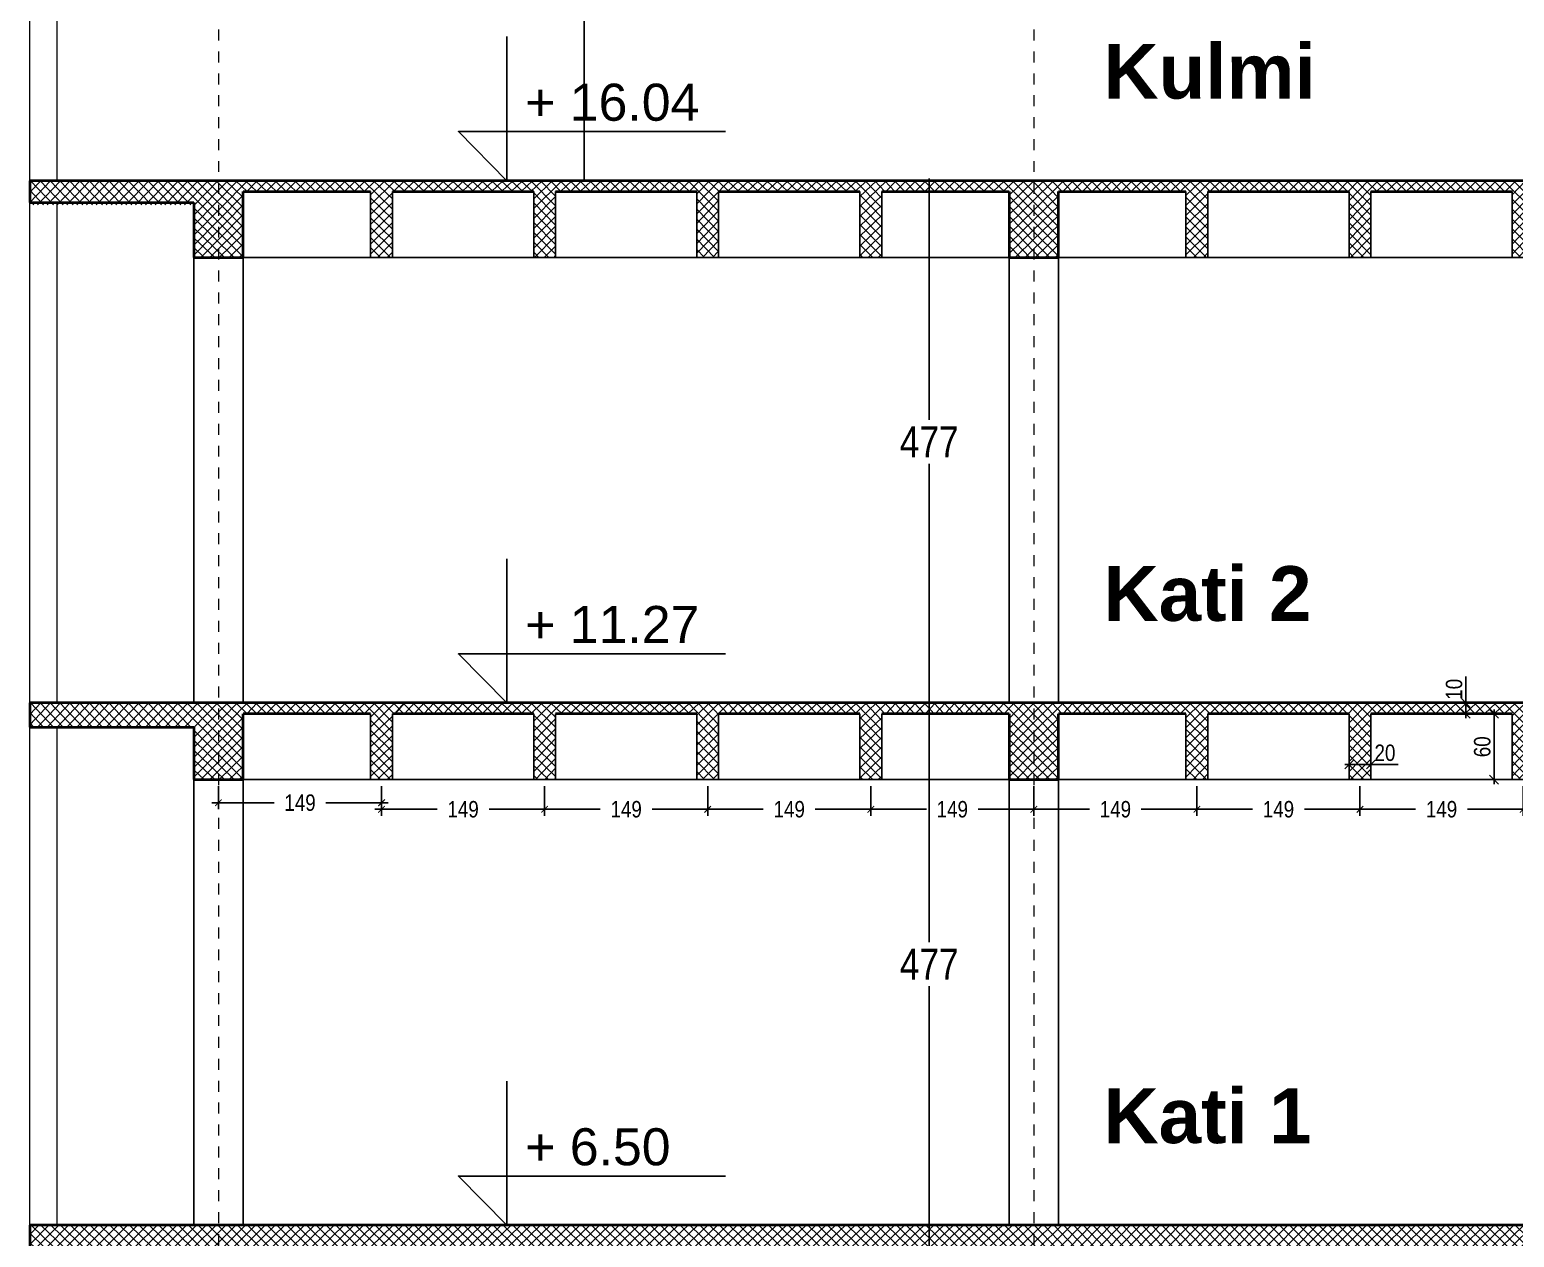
# Model space of a CAD drawing. Header units: metres. Extents: x 7509067 to 7509712, y 4726925 to 4727058.
# Drawn here: x 7509070.15 to 7509083.72, y 4726990.24 to 4727001.27 of the extents above; entities that cross this region are included whole.
import ezdxf

# ---------------------------------------------------------------- set-up
doc = ezdxf.new("R2010")
doc.units = ezdxf.units.M
doc.header["$PDMODE"] = 32
doc.header["$PDSIZE"] = 0.2
doc.linetypes.add('DASHED', pattern=[0.75, 0.5, -0.25])
doc.linetypes.add('Dot & Dashed', pattern=[12.666666376309133, 6.666666466420091, -3.333333233210046, 0, -2.666666676678995])
for name, color, linetype, lineweight in [('0_Pen_No__6', 6, 'Continuous', 18), ('Akset_Pen_No__13', 13, 'Continuous', 18), ('Dimensionet', 150, 'Continuous', 15), ('muri', 7, 'Continuous', 40), ('New_01 Bodrumi_Pen_No__87', 87, 'Continuous', 18), ('Shtyllat', 1, 'Continuous', 25), ('Spotat', 1, 'Continuous', 15)]:
    doc.layers.add(name, color=color, linetype=linetype, lineweight=lineweight)
doc.layers.add('New_01 Bodrumi_Pen_No__88', color=7, linetype='Continuous', lineweight=18, true_color=0x092600)
doc.styles.add('Dimensionet CM', font='swissc.ttf', dxfattribs={"height": 15})
doc.dimstyles.new('Dimensionet CM', dxfattribs={"dimtxt": 10, "dimasz": 6, "dimexe": 6, "dimexo": 6, "dimgap": 10, "dimtad": 0, "dimtih": 1, "dimtoh": 1, "dimtxsty": 'Dimensionet CM', "dimblk": 'ARCHTICK', "dimcen": 1, "dimdle": 6, "dimadec": 0, "dimazin": 0, "dimtfac": 1, "dimtmove": 0, "dimatfit": 3, "dimldrblk": 'ARCHTICK', "dimfxl": 1, "dimarcsym": 0})
doc.dimstyles.new('DTH', dxfattribs={"dimtxt": 10, "dimasz": 0.8, "dimexe": 6, "dimexo": 6, "dimgap": 3, "dimtad": 1, "dimdec": 1, "dimtxsty": 'Dimensionet CM', "dimblk": 'D', "dimcen": 1, "dimdle": 6, "dimse1": 1, "dimse2": 1, "dimclrd": 256, "dimclrt": 256, "dimadec": 0, "dimazin": 0, "dimtfac": 1, "dimtdec": 1, "dimtmove": 0, "dimatfit": 3, "dimldrblk": 'D', "dimfxl": 6, "dimarcsym": 0})
doc.dimstyles.new('Maxi shkronjat', dxfattribs={"dimscale": 2, "dimtxt": 30, "dimasz": 1, "dimexe": 1, "dimexo": 1, "dimgap": 3, "dimtad": 0, "dimtih": 1, "dimtoh": 1, "dimzin": 9, "dimtxsty": 'Dimensionet CM', "dimblk": 'ARCHTICK', "dimcen": 1, "dimdle": 1, "dimadec": 0, "dimazin": 0, "dimtfac": 1, "dimtmove": 0, "dimatfit": 3, "dimldrblk": 'ARCHTICK', "dimfxl": 1, "dimarcsym": 0})
pattern_1 = [(135, (-134213.6470313228, 70360.72411396418), (-4.490128060534577, -4.490128060534576), []), (225, (-134213.6470313228, 70360.72411396418), (4.490128060534576, -4.490128060534577), [])]

# ---------------------------------------------------------------- blocks, each defined once
blk = doc.blocks.new('_ArchTick')
at = {"layer": 'Spotat', "color": 0, "const_width": 0.15}
blk.add_lwpolyline([(-0.5, -0.5), (0.5, 0.5)], dxfattribs=at)
blk = doc.blocks.new('*D105')
at = {"color": 0, "lineweight": -2, "transparency": 16777216}
for p, q in [((440525.5348427042, 129664.973142683), (440525.5348427042, 129643.8466535345)), ((440674.5348427042, 129664.9731428088), (440674.5348427042, 129643.8466535345)), ((440519.5348427042, 129649.8466535345), (440576.3497777691, 129649.8466535345)), ((440680.5348427042, 129649.8466535345), (440623.7199076393, 129649.8466535345))]:
    blk.add_line(p, q, dxfattribs=at)
at = {"layer": 'Defpoints', "color": 0, "transparency": 16777216}
for p in [(440525.5348427042, 129670.973142683), (440674.5348427042, 129670.9731428088), (440674.5348427042, 129649.8466535345)]:
    blk.add_point(p, dxfattribs=at)
at = {"color": 0, "lineweight": -2, "transparency": 16777216, "xscale": 6, "yscale": 6, "zscale": 6, "rotation": 180}
blk.add_blockref('_ArchTick', (440525.5348427042, 129649.8466535345), dxfattribs=at)
at = {"color": 0, "lineweight": -2, "transparency": 16777216, "xscale": 6, "yscale": 6, "zscale": 6}
blk.add_blockref('_ArchTick', (440674.5348427042, 129649.8466535345), dxfattribs=at)
at = {"color": 0, "transparency": 16777216, "insert": (440600.0348427042, 129649.8466535345), "char_height": 15, "attachment_point": 5, "style": 'Dimensionet CM'}
blk.add_mtext('149', dxfattribs=at)
blk = doc.blocks.new('*D106')
at = {"color": 0, "lineweight": -2, "transparency": 16777216}
for p, q in [((440674.5348427042, 129664.9731428089), (440674.5348427042, 129637.8466535346)), ((440823.5348427042, 129664.9731429347), (440823.5348427042, 129637.8466535346)), ((440668.5348427042, 129643.8466535346), (440725.3497777691, 129643.8466535346)), ((440829.5348427042, 129643.8466535346), (440772.7199076393, 129643.8466535346))]:
    blk.add_line(p, q, dxfattribs=at)
at = {"layer": 'Defpoints', "color": 0, "transparency": 16777216}
for p in [(440674.5348427042, 129670.9731428089), (440823.5348427042, 129670.9731429347), (440823.5348427042, 129643.8466535346)]:
    blk.add_point(p, dxfattribs=at)
at = {"color": 0, "lineweight": -2, "transparency": 16777216, "xscale": 6, "yscale": 6, "zscale": 6, "rotation": 180}
blk.add_blockref('_ArchTick', (440674.5348427042, 129643.8466535346), dxfattribs=at)
at = {"color": 0, "lineweight": -2, "transparency": 16777216, "xscale": 6, "yscale": 6, "zscale": 6}
blk.add_blockref('_ArchTick', (440823.5348427042, 129643.8466535346), dxfattribs=at)
at = {"color": 0, "transparency": 16777216, "insert": (440749.0348427042, 129643.8466535346), "char_height": 15, "attachment_point": 5, "style": 'Dimensionet CM'}
blk.add_mtext('149', dxfattribs=at)
blk = doc.blocks.new('*D107')
at = {"color": 0, "lineweight": -2, "transparency": 16777216}
for p, q in [((440823.5348427042, 129664.9731429347), (440823.5348427042, 129637.8466535346)), ((440972.5348427042, 129664.9731430606), (440972.5348427042, 129637.8466535346)), ((440817.5348427042, 129643.8466535346), (440874.3497777691, 129643.8466535346)), ((440978.5348427042, 129643.8466535346), (440921.7199076393, 129643.8466535346))]:
    blk.add_line(p, q, dxfattribs=at)
at = {"layer": 'Defpoints', "color": 0, "transparency": 16777216}
for p in [(440823.5348427042, 129670.9731429347), (440972.5348427042, 129670.9731430606), (440972.5348427042, 129643.8466535346)]:
    blk.add_point(p, dxfattribs=at)
at = {"color": 0, "lineweight": -2, "transparency": 16777216, "xscale": 6, "yscale": 6, "zscale": 6, "rotation": 180}
blk.add_blockref('_ArchTick', (440823.5348427042, 129643.8466535346), dxfattribs=at)
at = {"color": 0, "lineweight": -2, "transparency": 16777216, "xscale": 6, "yscale": 6, "zscale": 6}
blk.add_blockref('_ArchTick', (440972.5348427042, 129643.8466535346), dxfattribs=at)
at = {"color": 0, "transparency": 16777216, "insert": (440898.0348427042, 129643.8466535346), "char_height": 15, "attachment_point": 5, "style": 'Dimensionet CM'}
blk.add_mtext('149', dxfattribs=at)
blk = doc.blocks.new('*D108')
at = {"color": 0, "lineweight": -2, "transparency": 16777216}
for p, q in [((440972.5348427042, 129664.9731430606), (440972.5348427042, 129637.8466535346)), ((441121.5348427042, 129664.9731431864), (441121.5348427042, 129637.8466535346)), ((440966.5348427042, 129643.8466535346), (441023.3497777691, 129643.8466535346)), ((441127.5348427042, 129643.8466535346), (441070.7199076393, 129643.8466535346))]:
    blk.add_line(p, q, dxfattribs=at)
at = {"layer": 'Defpoints', "color": 0, "transparency": 16777216}
for p in [(440972.5348427042, 129670.9731430606), (441121.5348427042, 129670.9731431864), (441121.5348427042, 129643.8466535346)]:
    blk.add_point(p, dxfattribs=at)
at = {"color": 0, "lineweight": -2, "transparency": 16777216, "xscale": 6, "yscale": 6, "zscale": 6, "rotation": 180}
blk.add_blockref('_ArchTick', (440972.5348427042, 129643.8466535346), dxfattribs=at)
at = {"color": 0, "lineweight": -2, "transparency": 16777216, "xscale": 6, "yscale": 6, "zscale": 6}
blk.add_blockref('_ArchTick', (441121.5348427042, 129643.8466535346), dxfattribs=at)
at = {"color": 0, "transparency": 16777216, "insert": (441047.0348427042, 129643.8466535346), "char_height": 15, "attachment_point": 5, "style": 'Dimensionet CM'}
blk.add_mtext('149', dxfattribs=at)
blk = doc.blocks.new('*D109')
at = {"color": 0, "lineweight": -2, "transparency": 16777216}
for p, q in [((441121.5348427042, 129664.9731431864), (441121.5348427042, 129637.8466535346)), ((441270.5348427044, 129664.9731433234), (441270.5348427044, 129637.8466535346)), ((441115.5348427042, 129643.8466535346), (441172.3497777692, 129643.8466535346)), ((441276.5348427044, 129643.8466535346), (441219.7199076394, 129643.8466535346))]:
    blk.add_line(p, q, dxfattribs=at)
at = {"layer": 'Defpoints', "color": 0, "transparency": 16777216}
for p in [(441121.5348427042, 129670.9731431864), (441270.5348427044, 129670.9731433234), (441270.5348427044, 129643.8466535346)]:
    blk.add_point(p, dxfattribs=at)
at = {"color": 0, "lineweight": -2, "transparency": 16777216, "xscale": 6, "yscale": 6, "zscale": 6, "rotation": 180}
blk.add_blockref('_ArchTick', (441121.5348427042, 129643.8466535346), dxfattribs=at)
at = {"color": 0, "lineweight": -2, "transparency": 16777216, "xscale": 6, "yscale": 6, "zscale": 6}
blk.add_blockref('_ArchTick', (441270.5348427044, 129643.8466535346), dxfattribs=at)
at = {"color": 0, "transparency": 16777216, "insert": (441196.0348427043, 129643.8466535346), "char_height": 15, "attachment_point": 5, "style": 'Dimensionet CM'}
blk.add_mtext('149', dxfattribs=at)
blk = doc.blocks.new('*D110')
at = {"color": 0, "lineweight": -2, "transparency": 16777216}
for p, q in [((441270.5348427044, 129664.9731433233), (441270.5348427044, 129637.8466535344)), ((441419.5348427044, 129664.9731434492), (441419.5348427044, 129637.8466535344)), ((441264.5348427044, 129643.8466535344), (441321.3497777694, 129643.8466535344)), ((441425.5348427044, 129643.8466535344), (441368.7199076395, 129643.8466535344))]:
    blk.add_line(p, q, dxfattribs=at)
at = {"layer": 'Defpoints', "color": 0, "transparency": 16777216}
for p in [(441270.5348427044, 129670.9731433233), (441419.5348427044, 129670.9731434492), (441419.5348427044, 129643.8466535344)]:
    blk.add_point(p, dxfattribs=at)
at = {"color": 0, "lineweight": -2, "transparency": 16777216, "xscale": 6, "yscale": 6, "zscale": 6, "rotation": 180}
blk.add_blockref('_ArchTick', (441270.5348427044, 129643.8466535344), dxfattribs=at)
at = {"color": 0, "lineweight": -2, "transparency": 16777216, "xscale": 6, "yscale": 6, "zscale": 6}
blk.add_blockref('_ArchTick', (441419.5348427044, 129643.8466535344), dxfattribs=at)
at = {"color": 0, "transparency": 16777216, "insert": (441345.0348427044, 129643.8466535344), "char_height": 15, "attachment_point": 5, "style": 'Dimensionet CM'}
blk.add_mtext('149', dxfattribs=at)
blk = doc.blocks.new('*D111')
at = {"color": 0, "lineweight": -2, "transparency": 16777216}
for p, q in [((441419.5348427044, 129664.9731434492), (441419.5348427044, 129637.8466535344)), ((441568.5348427044, 129664.973143575), (441568.5348427044, 129637.8466535344)), ((441413.5348427044, 129643.8466535344), (441470.3497777694, 129643.8466535344)), ((441574.5348427044, 129643.8466535344), (441517.7199076395, 129643.8466535344))]:
    blk.add_line(p, q, dxfattribs=at)
at = {"layer": 'Defpoints', "color": 0, "transparency": 16777216}
for p in [(441419.5348427044, 129670.9731434492), (441568.5348427044, 129670.973143575), (441568.5348427044, 129643.8466535344)]:
    blk.add_point(p, dxfattribs=at)
at = {"color": 0, "lineweight": -2, "transparency": 16777216, "xscale": 6, "yscale": 6, "zscale": 6, "rotation": 180}
blk.add_blockref('_ArchTick', (441419.5348427044, 129643.8466535344), dxfattribs=at)
at = {"color": 0, "lineweight": -2, "transparency": 16777216, "xscale": 6, "yscale": 6, "zscale": 6}
blk.add_blockref('_ArchTick', (441568.5348427044, 129643.8466535344), dxfattribs=at)
at = {"color": 0, "transparency": 16777216, "insert": (441494.0348427044, 129643.8466535344), "char_height": 15, "attachment_point": 5, "style": 'Dimensionet CM'}
blk.add_mtext('149', dxfattribs=at)
blk = doc.blocks.new('*D112')
at = {"color": 0, "lineweight": -2, "transparency": 16777216}
for p, q in [((441568.5348427044, 129664.973143575), (441568.5348427044, 129637.8466535344)), ((441717.5348427044, 129664.9731437009), (441717.5348427044, 129637.8466535344)), ((441562.5348427044, 129643.8466535344), (441619.3497777694, 129643.8466535344)), ((441723.5348427044, 129643.8466535344), (441666.7199076395, 129643.8466535344))]:
    blk.add_line(p, q, dxfattribs=at)
at = {"layer": 'Defpoints', "color": 0, "transparency": 16777216}
for p in [(441568.5348427044, 129670.973143575), (441717.5348427044, 129670.9731437009), (441717.5348427044, 129643.8466535344)]:
    blk.add_point(p, dxfattribs=at)
at = {"color": 0, "lineweight": -2, "transparency": 16777216, "xscale": 6, "yscale": 6, "zscale": 6, "rotation": 180}
blk.add_blockref('_ArchTick', (441568.5348427044, 129643.8466535344), dxfattribs=at)
at = {"color": 0, "lineweight": -2, "transparency": 16777216, "xscale": 6, "yscale": 6, "zscale": 6}
blk.add_blockref('_ArchTick', (441717.5348427044, 129643.8466535344), dxfattribs=at)
at = {"color": 0, "transparency": 16777216, "insert": (441643.0348427044, 129643.8466535344), "char_height": 15, "attachment_point": 5, "style": 'Dimensionet CM'}
blk.add_mtext('149', dxfattribs=at)
blk = doc.blocks.new('D')
for p, q in [((5, 5), (-5, -4.999999999992724)), ((-5, 0), (5, 0)), ((0, 5), (0, -5))]:
    blk.add_line(p, q)
blk = doc.blocks.new('*D193')
at = {"lineweight": -2, "transparency": 16777216}
for p, q in [((441559.3348427044, 129684.6995575958), (441577.7348427044, 129684.6995575958)), ((441578.5348427044, 129684.6995575958), (441603.3348427044, 129684.6995575958))]:
    blk.add_line(p, q, dxfattribs=at)
at = {"layer": 'Defpoints', "color": 0, "transparency": 16777216}
for p in [(441578.5348427044, 129684.6995575958), (441558.5348427044, 129670.9731435666), (441578.5348427044, 129670.9731435835)]:
    blk.add_point(p, dxfattribs=at)
at = {"lineweight": -2, "transparency": 16777216, "xscale": 0.8, "yscale": 0.8, "zscale": 0.8, "rotation": 180}
blk.add_blockref('D', (441558.5348427044, 129684.6995575958), dxfattribs=at)
at = {"lineweight": -2, "transparency": 16777216, "xscale": 0.8, "yscale": 0.8, "zscale": 0.8}
blk.add_blockref('D', (441578.5348427044, 129684.6995575958), dxfattribs=at)
at = {"transparency": 16777216, "insert": (441591.3348427044, 129695.4089731802), "char_height": 15, "attachment_point": 5, "style": 'Dimensionet CM'}
blk.add_mtext('20', dxfattribs=at)
blk = doc.blocks.new('*D194')
at = {"lineweight": -2, "transparency": 16777216}
for p, q in [((441665.2436382464, 129740.9731433535), (441665.2436382464, 129765.227688808)), ((441665.2436382464, 129731.7731433536), (441665.2436382464, 129740.1731433535))]:
    blk.add_line(p, q, dxfattribs=at)
at = {"layer": 'Defpoints', "color": 0, "transparency": 16777216}
for p in [(441643.0348500756, 129740.9731433535), (441665.2436382464, 129740.9731433535), (441643.0348427047, 129730.9731433536)]:
    blk.add_point(p, dxfattribs=at)
at = {"lineweight": -2, "transparency": 16777216, "xscale": 0.8, "yscale": 0.8, "zscale": 0.8}
for p, rotation in [((441665.2436382464, 129740.9731433535), 90), ((441665.2436382464, 129730.9731433536), 270)]:
    blk.add_blockref('D', p, dxfattribs=dict(at, rotation=rotation))
at = {"transparency": 16777216, "insert": (441654.5439629217, 129753.5004160806), "char_height": 15, "attachment_point": 5, "rotation": 90, "style": 'Dimensionet CM'}
blk.add_mtext('10', dxfattribs=at)
blk = doc.blocks.new('*D195')
at = {"lineweight": -2, "transparency": 16777216}
blk.add_line((441690.9855700141, 129730.1731442457), (441690.9855700141, 129671.7731436925), dxfattribs=at)
at = {"layer": 'Defpoints', "color": 0, "transparency": 16777216}
for p in [(441707.5348427047, 129730.9731442457), (441690.9855700141, 129670.9731436925), (441707.5348427047, 129670.9731436925)]:
    blk.add_point(p, dxfattribs=at)
at = {"lineweight": -2, "transparency": 16777216, "xscale": 0.8, "yscale": 0.8, "zscale": 0.8}
for p, rotation in [((441690.9855700141, 129730.9731442457), 90), ((441690.9855700141, 129670.9731436925), 270)]:
    blk.add_blockref('D', p, dxfattribs=dict(at, rotation=rotation))
at = {"transparency": 16777216, "insert": (441680.2858946893, 129700.9731439689), "char_height": 15, "attachment_point": 5, "rotation": 90, "style": 'Dimensionet CM'}
blk.add_mtext('60', dxfattribs=at)
blk = doc.blocks.new('*D244')
at = {"layer": 'Defpoints', "color": 0, "transparency": 16777216}
for p in [(441174.8911576053, 129740.9731433536), (441248.0348500755, 129740.9731433536), (441248.0348500755, 129263.9731433535)]:
    blk.add_point(p, dxfattribs=at)
at = {"layer": 'Dimensionet', "color": 0, "lineweight": -2, "transparency": 16777216}
for p, q in [((441246.0348500755, 129740.9731433536), (441172.8911576053, 129740.9731433536)), ((441174.8911576053, 129742.9731433536), (441174.8911576053, 129522.6086953016)), ((441174.8911576053, 129261.9731433535), (441174.8911576053, 129482.3375914055)), ((441246.0348500755, 129263.9731433535), (441172.8911576053, 129263.9731433535))]:
    blk.add_line(p, q, dxfattribs=at)
at = {"layer": 'Dimensionet', "color": 0, "lineweight": -2, "transparency": 16777216, "xscale": 2, "yscale": 2, "zscale": 2}
for p, rotation in [((441174.8911576053, 129740.9731433536), 90), ((441174.8911576053, 129263.9731433535), 270)]:
    blk.add_blockref('_ArchTick', p, dxfattribs=dict(at, rotation=rotation))
at = {"layer": 'Dimensionet', "color": 0, "transparency": 16777216, "insert": (441174.8911576052, 129502.4731433534), "char_height": 15, "attachment_point": 5, "style": 'Dimensionet CM'}
blk.add_mtext('{\\H1.875x;477}', dxfattribs=at)
blk = doc.blocks.new('*D101')
at = {"layer": 'Defpoints', "color": 0, "transparency": 16777216}
for p in [(441174.8911576072, 129263.9731433536), (441248.0348500755, 129263.9731433536), (441248.0348499712, 128613.97313827)]:
    blk.add_point(p, dxfattribs=at)
at = {"layer": 'Dimensionet', "color": 0, "lineweight": -2, "transparency": 16777216}
for p, q in [((441246.0348500755, 129263.9731433536), (441172.8911576072, 129263.9731433536)), ((441174.8911576072, 129265.9731433536), (441174.8911576072, 128959.4100320455)), ((441174.8911576072, 128611.97313827), (441174.8911576072, 128918.536249578)), ((441246.0348499712, 128613.97313827), (441172.8911576072, 128613.97313827))]:
    blk.add_line(p, q, dxfattribs=at)
at = {"layer": 'Dimensionet', "color": 0, "lineweight": -2, "transparency": 16777216, "xscale": 2, "yscale": 2, "zscale": 2}
for p, rotation in [((441174.8911576072, 129263.9731433536), 90), ((441174.8911576072, 128613.97313827), 270)]:
    blk.add_blockref('_ArchTick', p, dxfattribs=dict(at, rotation=rotation))
at = {"layer": 'Dimensionet', "color": 0, "transparency": 16777216, "insert": (441174.8911576071, 128938.9731408116), "char_height": 15, "attachment_point": 5, "style": 'Dimensionet CM'}
blk.add_mtext('{\\H1.875x;650}', dxfattribs=at)
blk = doc.blocks.new('*D103')
at = {"layer": 'Defpoints', "color": 0, "transparency": 16777216}
for p in [(441174.8911576067, 130217.9731433536), (441248.0348500755, 130217.9731433536), (441248.0348500755, 129740.9731433535)]:
    blk.add_point(p, dxfattribs=at)
at = {"layer": 'Dimensionet', "color": 0, "lineweight": -2, "transparency": 16777216}
for p, q in [((441246.0348500755, 130217.9731433536), (441172.8911576067, 130217.9731433536)), ((441174.8911576067, 130219.9731433536), (441174.8911576067, 129999.6086953016)), ((441174.8911576067, 129738.9731433535), (441174.8911576067, 129959.3375914055)), ((441246.0348500755, 129740.9731433535), (441172.8911576067, 129740.9731433535))]:
    blk.add_line(p, q, dxfattribs=at)
at = {"layer": 'Dimensionet', "color": 0, "lineweight": -2, "transparency": 16777216, "xscale": 2, "yscale": 2, "zscale": 2}
for p, rotation in [((441174.8911576067, 130217.9731433536), 90), ((441174.8911576067, 129740.9731433535), 270)]:
    blk.add_blockref('_ArchTick', p, dxfattribs=dict(at, rotation=rotation))
at = {"layer": 'Dimensionet', "color": 0, "transparency": 16777216, "insert": (441174.8911576066, 129979.4731433534), "char_height": 15, "attachment_point": 5, "style": 'Dimensionet CM'}
blk.add_mtext('{\\H1.875x;477}', dxfattribs=at)
blk = doc.blocks.new('A$C3AEC7A1F')
h = blk.add_hatch()
h.set_pattern_fill('ANSI37', color=256, scale=2, angle=90, style=0)
h.set_pattern_definition([(135, (-134213.6470313228, 70837.72411396407), (-4.490128060534577, -4.490128060534576), []), (225, (-134213.6470313228, 70837.72411396407), (4.490128060534576, -4.490128060534577), [])])
h.paths.add_polyline_path([(522.3320153974928, 2074.884010502312), (349.8320227683289, 2074.884010502312), (349.8320227683289, 2052.884006896114), (499.8320227685617, 2052.884003289917), (499.8320227685617, 2004.88400983176), (522.3320153974928, 2004.88400983176)])
h.paths.add_polyline_path([(544.8320153971436, 2064.884010502312), (661.3320153974928, 2064.884010502312), (661.3320153974928, 2004.884009949223), (681.3320153974928, 2004.884009966103), (681.3320153974928, 2064.884010502312), (810.3320153974928, 2064.884010502312), (810.3320153974928, 2004.884010075068), (830.3320153974928, 2004.884010091948), (830.3320153974928, 2064.884010502312), (959.3320153974928, 2064.884010502312), (959.3320153974928, 2004.884010200913), (979.3320153974928, 2004.884010217793), (979.3320153974928, 2064.884010502312), (1108.332015397493, 2064.884010502312), (1108.332015397493, 2004.884010326758), (1128.332015397493, 2004.884010343638), (1128.332015397493, 2064.884010502312), (1244.832022768562, 2064.884010502312), (1244.832022768562, 2004.884010442009), (1267.332015397726, 2004.88401047216), (1267.332015397726, 2074.884010502312), (522.3320153974928, 2074.884010502312), (522.3320153974928, 2004.88400983176), (544.8320153971436, 2004.884009850735)])
h = blk.add_hatch()
h.set_pattern_fill('ANSI37', color=256, scale=2, angle=90, style=0)
h.set_pattern_definition([(135, (-134213.6470313228, 70837.72411396418), (-4.490128060534577, -4.490128060534576), []), (225, (-134213.6470313228, 70837.72411396418), (4.490128060534576, -4.490128060534577), [])])
h.paths.add_polyline_path([(2012.332015397958, 2074.884010502428), (1267.332015397726, 2074.884010502428), (1267.332015397726, 2004.884010472277), (1289.832015397376, 2004.884010502312), (1289.832015397376, 2064.884010502428), (1406.332015397726, 2064.884010502428), (1406.332015397726, 2004.884010589623), (1426.332015397726, 2004.884010606504), (1426.332015397726, 2064.884010502428), (1555.332015397726, 2064.884010502428), (1555.332015397726, 2004.884010715468), (1575.332015397726, 2004.884010732349), (1575.332015397726, 2064.884010502428), (1704.332015397726, 2064.884010502428), (1704.332015397726, 2004.884010841313), (1724.332015397726, 2004.884010858194), (1724.332015397726, 2064.884010502428), (1853.332015397726, 2064.884010502428), (1853.332015397609, 2004.884010967158), (1873.332015397726, 2004.884010984038), (1873.332015397726, 2064.884010502428), (1989.832022768795, 2064.884010502428), (1989.832022768795, 2004.884010502312), (2012.332015397842, 2004.884010502312)])
h = blk.add_hatch()
h.set_pattern_fill('ANSI37', color=256, scale=2, angle=90, style=0)
h.set_pattern_definition(pattern_1)
h.paths.add_polyline_path([(349.8320227683289, 1597.884010502428), (349.8320227683289, 1575.884006896231), (499.8320227685617, 1575.884003290033), (499.8320227685617, 1527.884009831876), (522.3320153973764, 1527.884009831876), (522.3320153974928, 1597.884010502428)])
h.paths.add_polyline_path([(544.8320153970271, 1587.884010502428), (661.3320153974928, 1587.884010502428), (661.3320153974928, 1527.884009949339), (681.3320153974928, 1527.884009966219), (681.3320153974928, 1587.884010502428), (810.3320153974928, 1587.884010502428), (810.3320153974928, 1527.884010075184), (830.3320153974928, 1527.884010092064), (830.3320153974928, 1587.884010502428), (959.3320153974928, 1587.884010502428), (959.3320153974928, 1527.884010201029), (979.3320153974928, 1527.884010217909), (979.3320153974928, 1587.884010502428), (1108.332015397493, 1587.884010502428), (1108.332015397493, 1527.884010326874), (1128.332015397493, 1527.884010343754), (1128.332015397493, 1587.884010502428), (1244.832022768562, 1587.884010502428), (1244.832022768562, 1527.884010442125), (1267.332015397609, 1527.884010472277), (1267.332015397609, 1597.884010502428), (522.3320153974928, 1597.884010502428), (522.3320153974928, 1527.884009831876), (544.8320153971436, 1527.884009850968)])
h = blk.add_hatch()
h.set_pattern_fill('ANSI37', color=256, scale=2, angle=90, style=0)
h.set_pattern_definition(pattern_1)
h.paths.add_polyline_path([(1289.832015397376, 1587.884010502428), (1406.332015397726, 1587.884010502428), (1406.332015397726, 1527.884010589623), (1426.332015397726, 1527.884010606504), (1426.332015397726, 1587.884010502428), (1555.332015397726, 1587.884010502428), (1555.332015397726, 1527.884010715468), (1575.332015397726, 1527.884010732349), (1575.332015397726, 1587.884010502428), (1704.332015397726, 1587.884010502428), (1704.332015397726, 1527.884010841313), (1724.332015397726, 1527.884010858194), (1724.332015397726, 1587.884010502428), (1853.332015397726, 1587.884010502428), (1853.332015397609, 1527.884010967158), (1873.332015397726, 1527.884010984038), (1873.332015397726, 1587.884010502428), (1989.832022768795, 1587.884010502428), (1989.832022768795, 1527.884010502312), (2012.332015397958, 1527.884010502312), (2012.332015397958, 1597.884010502428), (1267.332015397726, 1597.884010502428), (1267.332015397726, 1527.884010472277), (1289.832015397376, 1527.884010502312)])
h = blk.add_hatch()
h.set_pattern_fill('ANSI37', color=256, scale=2, angle=90, style=0)
h.set_pattern_definition([(135, (-134213.6470313228, 70343.72411396418), (-4.490128060534577, -4.490128060534576), []), (225, (-134213.6470313228, 70343.72411396418), (4.490128060534576, -4.490128060534577), [])])
h.paths.add_polyline_path([(522.3320153974928, 1120.884004589112), (349.8320227683289, 1120.884004437423), (349.8320227683289, 1100.884003290033), (499.8320227683289, 1100.884003290033), (499.8320227687946, 1050.884009831876), (522.3320153974928, 1050.884009831876)])
h.paths.add_polyline_path([(544.8320216467837, 1100.884010502312), (1244.832022768329, 1100.884010502312), (1244.832022768329, 1000.884011112561), (1267.332015397726, 1000.884011142713), (1267.332015397726, 1120.884005243948), (522.3320153974928, 1120.884004589112), (522.3320153974928, 1050.884009831876), (544.8320217388682, 1050.884009831876)])
h.paths.add_polyline_path([(2012.332015397958, 1120.884005898784), (1267.332015397726, 1120.884005243948), (1267.332015397726, 1000.884011142713), (1289.832022768329, 1000.884011172748), (1289.832022768329, 1050.884009831876), (1289.832022768329, 1100.884010502428), (1989.832022768562, 1100.884010502312), (1989.832022768562, 1000.884011112445), (2012.332015397958, 1000.884011142596)])
h.paths.add_polyline_path([(2757.332015398075, 1120.884006553621), (2012.332015397958, 1120.884005898784), (2012.332015397958, 1000.884011142596), (2034.832022768562, 1000.884011172631), (2034.832022768562, 1050.884009862028), (2034.832022768562, 1100.884010502312), (2734.832022768795, 1100.884010502312), (2734.832022768795, 1000.884011112445), (2757.332015398075, 1000.884011142596)])
h.paths.add_polyline_path([(3502.332015398541, 1120.88400720834), (2757.332015398075, 1120.884006553621), (2757.332015398075, 1000.884011142596), (2779.832023504307, 1000.884011172631), (2779.832023504307, 1050.884009801841), (2779.832022768795, 1100.884010502312), (3479.832022769027, 1100.884010502312), (3479.832022769027, 1000.884011112445), (3502.332015398541, 1000.884011142596)])
h.paths.add_polyline_path([(4247.332015398541, 1120.884007863293), (3502.332015398541, 1120.884007208457), (3502.332015398541, 1000.884011142596), (3524.832023504539, 1000.884011172631), (3524.832023504539, 1050.884009801841), (3524.832022769027, 1100.884010502312), (4224.83202276926, 1100.884010502312), (4224.83202276926, 1000.884011112445), (4247.332015398541, 1000.884011142596)])
h.paths.add_polyline_path([(4992.332015399006, 1120.884008518013), (4247.332015398541, 1120.884007863293), (4247.332015398541, 1000.884011142596), (4269.832023504772, 1000.884011172631), (4269.832023504772, 1050.884009801841), (4269.83202276926, 1100.884010502312), (4969.832022769726, 1100.884010502312), (4969.832022769726, 1000.884011112445), (4992.332015399006, 1000.884011142596)])
h.paths.add_polyline_path([(5014.832022769726, 1120.884008537803), (4992.332015399006, 1120.884008518013), (4992.332015399006, 1000.884011142596), (5014.832023505238, 1000.884011172631), (5014.832023505238, 1050.884009801841)])
for p, q in [((856.3754595519276, 2074.884010502312), (856.3754595519276, 2314.884010502312)), ((856.3754595519276, 2314.884010502312), (856.3754595519276, 2074.884010502312)), ((544.8320227685617, 1597.884003290033), (544.8320227685617, 2064.884010502428)), ((661.3320153974928, 2064.884010502428), (661.3320153974928, 2004.884009949339)), ((681.3320153974928, 2064.884010502428), (681.3320153974928, 2004.884009966219)), ((856.3754595519276, 2074.884010502312), (5014.832022769726, 2074.884010502312)), ((1406.332015397726, 2064.884011142713), (1289.832022768562, 2064.884011142713)), ((1289.832022768562, 2064.884011142713), (1289.832022768562, 1597.884010502312)), ((1289.832022768562, 1597.884010502312), (1289.832022768562, 2064.884011142713)), ((1406.332015397726, 2064.884011142829), (1406.332015397726, 2004.884010589623)), ((1555.332015397726, 2064.884011142713), (1426.332015397726, 2064.884011142713)), ((1426.332015397726, 2064.884011142829), (1426.332015397726, 2004.884010606504)), ((1704.332015397726, 2064.884011142713), (1575.332015397726, 2064.884011142713)), ((499.8320227685617, 2054.884003290033), (499.8320227685617, 1597.884003290033)), ((1244.832022768562, 1597.884010502312), (1244.832022768562, 2054.884010502312)), ((1244.832022768562, 2054.884010502312), (1244.832022768562, 1597.884010502312)), ((544.8320227685617, 2004.884009831876), (4969.832022769726, 2004.884009831876)), ((460.3479155219393, 1597.884010502312), (1244.832022768562, 1597.884010502312)), ((544.8320227685617, 1587.884010502428), (544.8320227685617, 1120.884003290033)), ((661.3320153974928, 1587.884010502428), (661.3320153974928, 1527.884009949339)), ((681.3320153974928, 1587.884010502428), (681.3320153974928, 1527.884009966219)), ((1244.832022768562, 1597.884010502312), (1289.832022768562, 1597.884010502312)), ((1244.832022768562, 1587.884010502428), (1244.832022768562, 1120.884010502312)), ((1244.832022768562, 1120.884010502312), (1244.832022768562, 1587.884010502428)), ((1289.832022768562, 1597.884010502312), (1989.832022768795, 1597.884010502312)), ((1289.832022768562, 1120.884010502312), (1289.832022768562, 1587.884010502428)), ((1289.832022768562, 1587.884010502428), (1289.832022768562, 1120.884010502312)), ((1406.332015397726, 1587.884011142829), (1406.332015397726, 1527.884010589623)), ((1426.332015397726, 1587.884011142829), (1426.332015397726, 1527.884010606504)), ((499.8320227685617, 1120.884003290033), (499.8320227685617, 1575.884003290033)), ((522.3320153974928, 1527.884009831876), (1244.832022768562, 1527.884010442125)), ((1289.832015397376, 1527.884010502312), (4969.832022769726, 1527.884010502312)), ((405.52387894399, 1120.884010502312), (1244.832022768562, 1120.884010502312)), ((1244.832022768562, 1120.884010502312), (1289.832022768562, 1120.884010502312)), ((1289.832022768562, 1120.884010502312), (1989.832022768795, 1120.884010502312))]:
    blk.add_line(p, q)
for points in [[(661.3320153974928, 2064.884010502428), (661.3320153974928, 2004.884009949339), (681.3320153974928, 2004.884009966219), (681.3320153974928, 2064.884010502428)], [(810.3320153974928, 2064.884010628273), (810.3320153974928, 2004.884010075184), (830.3320153974928, 2004.884010092064), (830.3320153974928, 2064.884010628273)], [(959.3320153974928, 2064.884010754118), (959.3320153974928, 2004.884010201029), (979.3320153974928, 2004.884010217909), (979.3320153974928, 2064.884010754118)], [(1108.332015397493, 2064.884010879963), (1108.332015397493, 2004.884010326874), (1128.332015397493, 2004.884010343754), (1128.332015397493, 2064.884010879963)], [(1406.332015397726, 2064.884011142829), (1406.332015397726, 2004.884010589623), (1426.332015397726, 2004.884010606504), (1426.332015397726, 2064.884011142829)], [(1555.332015397726, 2064.884011268674), (1555.332015397726, 2004.884010715468), (1575.332015397726, 2004.884010732349), (1575.332015397726, 2064.884011268674)], [(1704.332015397726, 2064.884011394519), (1704.332015397726, 2004.884010841313), (1724.332015397726, 2004.884010858194), (1724.332015397726, 2064.884011394519)], [(661.3320153974928, 1587.884010502428), (661.3320153974928, 1527.884009949339), (681.3320153974928, 1527.884009966219), (681.3320153974928, 1587.884010502428)], [(810.3320153974928, 1587.884010628273), (810.3320153974928, 1527.884010075184), (830.3320153974928, 1527.884010092064), (830.3320153974928, 1587.884010628273)], [(959.3320153974928, 1587.884010754118), (959.3320153974928, 1527.884010201029), (979.3320153974928, 1527.884010217909), (979.3320153974928, 1587.884010754118)], [(1108.332015397493, 1587.884010879963), (1108.332015397493, 1527.884010326874), (1128.332015397493, 1527.884010343754), (1128.332015397493, 1587.884010879963)], [(1406.332015397726, 1587.884011142829), (1406.332015397726, 1527.884010589623), (1426.332015397726, 1527.884010606504), (1426.332015397726, 1587.884011142829)], [(1555.332015397726, 1587.884011268674), (1555.332015397726, 1527.884010715468), (1575.332015397726, 1527.884010732349), (1575.332015397726, 1587.884011268674)], [(1704.332015397726, 1587.884011394519), (1704.332015397726, 1527.884010841313), (1724.332015397726, 1527.884010858194), (1724.332015397726, 1587.884011394519)]]:
    blk.add_lwpolyline(points)
at = {"layer": 'Akset_Pen_No__13', "color": 251, "linetype": 'DASHED', "ltscale": 2}
for p, q in [((522.3320153974928, 2632.871438454662), (522.3320153974928, 0.0002224591444246471)), ((1267.332015397726, 2632.871438394126), (1267.332015397726, 0.0002224591444246471))]:
    blk.add_line(p, q, dxfattribs=at)
at = {"layer": 'muri'}
for p, q in [((5014.832022769726, 2074.884010502312), (349.8320227683289, 2074.884010502312)), ((349.8320227683289, 2074.884010502312), (349.8320227683289, 2054.884010502312)), ((544.8320153971436, 2004.884009831876), (544.8320153971436, 2064.884010502428)), ((544.8320153971436, 2064.884010502428), (661.3320153974928, 2064.884010502428)), ((681.3320153974928, 2064.884010502428), (810.3320153974928, 2064.884010502428)), ((830.3320153974928, 2064.884010502428), (959.3320153974928, 2064.884010502428)), ((979.3320153974928, 2064.884010502428), (1108.332015397493, 2064.884010502428)), ((1128.332015397493, 2064.884010502428), (1244.832015397376, 2064.884010502428)), ((1244.832015397376, 2064.884010502428), (1244.832015397376, 2004.884010442125)), ((1289.832015397376, 2004.884010502312), (1289.832015397376, 2064.884011142829)), ((1289.832015397376, 2064.884011142829), (1406.332015397726, 2064.884011142829)), ((1426.332015397726, 2064.884011142829), (1555.332015397726, 2064.884011142713)), ((1575.332015397726, 2064.884011142713), (1704.332015397726, 2064.884011142713)), ((349.8320227683289, 2054.884010502312), (499.8320153973764, 2054.884003290033)), ((499.8320153973764, 2054.884003290033), (499.832015397842, 2004.884009831876)), ((499.832015397842, 2004.884009831876), (544.8320153971436, 2004.884009831876)), ((1244.832015397376, 2004.884010442125), (1289.832015397376, 2004.884010502312)), ((349.8320227683289, 1597.884010502428), (349.8320227683289, 1575.884006896231)), ((5014.832028953708, 1597.884010502428), (349.8320227683289, 1597.884010502428)), ((544.8320153971436, 1527.884009831876), (544.8320153971436, 1587.884010502428)), ((661.3320153974928, 1587.884010502428), (544.8320153971436, 1587.884010502428)), ((810.3320153974928, 1587.884010502428), (681.3320153974928, 1587.884010502428)), ((959.3320153974928, 1587.884010502428), (830.3320153974928, 1587.884010502428)), ((1108.332015397493, 1587.884010502428), (979.3320153974928, 1587.884010502428)), ((1244.832022768562, 1587.884010502428), (1128.332015397493, 1587.884010502428)), ((1244.832015397376, 1587.884010502428), (1244.832015397376, 1527.884010442125)), ((1289.832015397376, 1527.884010502312), (1289.832015397376, 1587.884010502428)), ((1406.332015397726, 1587.884010502428), (1289.832022768562, 1587.884010502428)), ((1555.332015397726, 1587.884010502428), (1426.332015397726, 1587.884010502428)), ((1704.332015397726, 1587.884010502428), (1575.332015397726, 1587.884010502428)), ((349.8320227683289, 1575.884006896231), (499.8320153973764, 1575.884003290033)), ((499.8320153973764, 1575.884003290033), (499.832015397842, 1527.884009831876)), ((499.832015397842, 1527.884009831876), (544.8320153971436, 1527.884009831876)), ((1244.832015397376, 1527.884010442125), (1289.832015397376, 1527.884010502312)), ((5014.832022769726, 1120.884008537803), (349.8320227683289, 1120.884004437423)), ((349.8320227683289, 1120.884004437423), (349.8320227683289, 1100.884003290033))]:
    blk.add_line(p, q, dxfattribs=at)
at = {"layer": 'New_01 Bodrumi_Pen_No__87', "color": 87, "linetype": 'Continuous', "lineweight": 18}
for p, q in [((349.8320227683289, 721.8840105023119), (349.8320227683289, 2314.884010502312)), ((374.8320227683289, 2074.884010502312), (374.8320227683289, 2314.884010502312)), ((856.3754595519276, 2314.884010502312), (856.3754595519276, 2074.884010502312)), ((374.8320227683289, 1597.884010502428), (374.8320227683289, 2054.884009300207)), ((374.8320227683289, 1120.884004459425), (374.8320227683289, 1575.884006295179))]:
    blk.add_line(p, q, dxfattribs=at)
at = {"layer": 'New_01 Bodrumi_Pen_No__88', "color": 98, "linetype": 'Continuous', "lineweight": 18, "true_color": 0x092600}
for p, q in [((1244.832022768562, 1120.884010502312), (1244.832022768562, 1587.884010502428)), ((1289.832022768562, 1120.884010502312), (1289.832022768562, 1587.884010502428))]:
    blk.add_line(p, q, dxfattribs=at)
at = {"layer": 'Shtyllat'}
for points in [[(785.7390506142983, 2206.52555977978), (785.7390506142983, 2074.884010502312), (741.6193662517471, 2119.771450553031), (985.5525356075959, 2119.771450553031)], [(785.7390506073134, 1729.525559779897), (785.7390506073134, 1597.884010502428), (741.6193662447622, 1642.771450553148), (985.552535600611, 1642.771450553148)], [(785.7390505967196, 1252.525554097898), (785.7390505967196, 1120.884004820546), (741.6193662341684, 1165.771444871149), (985.5525355900172, 1165.771444871149)]]:
    blk.add_lwpolyline(points, dxfattribs=at)
at = {"layer": '0_Pen_No__6', "linetype": 'Dot & Dashed', "lineweight": 18, "ltscale": 3, "char_height": 50, "attachment_point": 1, "style": 'Dimensionet CM'}
for s, insert in [('{\\fArial|b1|i0|c0|p34;Kulmi}', (1330.888710974599, 2199.844464525639)), ('{\\fArial|b1|i0|c0|p34;Kati 2}', (1330.888710974599, 1722.844464525639)), ('{\\fArial|b1|i0|c0|p34;Kati 1}', (1330.888710974599, 1245.844459263899))]:
    blk.add_mtext(s, dxfattribs=dict(at, insert=insert))
at = {"layer": 'Shtyllat', "char_height": 33.858, "attachment_point": 1, "style": 'Dimensionet CM'}
for s, insert in [('{\\fArial|b0|i0|c0|p34;+ 16.04}', (802.5953530821716, 2163.485504396085)), ('{\\fArial|b0|i0|c0|p34;+ 11.27}', (802.5953530751867, 1686.485504396318)), ('{\\fArial|b0|i0|c0|p34;+ 6.50}', (802.5953530645929, 1209.485498714319))]:
    blk.add_mtext_dynamic_manual_height_columns(s, width=456.2613697622437, gutter_width=90, heights=[0], dxfattribs=dict(at, insert=insert))
for base, p1, p2, picture, middle in [((1662.040810939739, 1597.88401050237), (1639.832015397726, 1587.884010502428), (1639.832022768678, 1597.884010502312), '*D194', (1651.341135614959, 1610.411283229478)), ((1687.782742707408, 1527.884010841371), (1704.332015397726, 1587.884011394519), (1704.332015397726, 1527.884010841313), '*D195', (1677.083067382628, 1557.884011117814))]:
    dim = blk.add_linear_dim(base=base, p1=p1, p2=p2, angle=90, dimstyle='DTH')
    dim.commit()
    dim.dimension.update_dxf_attribs({"geometry": picture, "text_midpoint": middle, "insert": (-440003.2028273067, -128143.0891328511)})
dim = blk.add_linear_dim(base=(1575.332015397726, 1541.610424744722), p1=(1555.332015397726, 1527.884010715468), p2=(1575.332015397726, 1527.884010732349), dimstyle='DTH')
dim.commit()
dim.dimension.update_dxf_attribs({"geometry": '*D193', "text_midpoint": (1588.132015397714, 1552.319840329132), "insert": (-440003.2028273067, -128143.0891328511)})
for base, p1, p2, override, picture, middle in [((671.3320153974928, 1506.757520683401), (522.3320153974928, 1527.884009831876), (671.3320153974928, 1527.884009957721), {"dimfxl": 6}, '*D105', (596.8320153974928, 1506.757520683401)), ((820.3320153974928, 1500.757520683459), (671.3320153974928, 1527.884009957779), (820.3320153974928, 1527.884010083624), {"dimfxl": 6}, '*D106', (745.8320153974928, 1500.757520683459)), ((969.3320153974928, 1500.757520683459), (820.3320153974928, 1527.884010083624), (969.3320153974928, 1527.884010209469), {"dimtmove": 1, "dimfxl": 6}, '*D107', (894.8320153974928, 1500.757520683459)), ((1118.332015397493, 1500.757520683459), (969.3320153974928, 1527.884010209469), (1118.332015397493, 1527.884010335314), {"dimtmove": 1, "dimfxl": 6}, '*D108', (1043.832015397493, 1500.757520683459)), ((1267.332015397726, 1500.757520683459), (1118.332015397493, 1527.884010335314), (1267.332015397726, 1527.884010472335), {"dimtmove": 1, "dimfxl": 6}, '*D109', (1192.832015397609, 1500.757520683459)), ((1416.332015397726, 1500.757520683343), (1267.332015397726, 1527.884010472219), (1416.332015397726, 1527.884010598063), {"dimtmove": 1, "dimfxl": 6}, '*D110', (1341.832015397726, 1500.757520683343)), ((1565.332015397726, 1500.757520683343), (1416.332015397726, 1527.884010598063), (1565.332015397726, 1527.884010723908), {"dimtmove": 1, "dimfxl": 6}, '*D111', (1490.832015397726, 1500.757520683343)), ((1714.332015397726, 1500.757520683343), (1565.332015397726, 1527.884010723908), (1714.332015397726, 1527.884010849753), {"dimtmove": 1, "dimfxl": 6}, '*D112', (1639.832015397726, 1500.757520683343))]:
    dim = blk.add_linear_dim(base=base, p1=p1, p2=p2, dimstyle='Dimensionet CM', override=override)
    dim.commit()
    dim.dimension.update_dxf_attribs({"geometry": picture, "text_midpoint": middle, "insert": (-440003.2028273067, -128143.0891328511)})
at = {"layer": 'Dimensionet'}
for base, p1, p2, picture, middle in [((1171.688330300036, 2074.884010502486), (1244.832022768562, 1597.884010502312), (1244.832022768562, 2074.884010502428), '*D103', (1171.688330299919, 1836.384010502268)), ((1171.688330298639, 1597.884010502486), (1244.832022768562, 1120.884010502312), (1244.832022768562, 1597.884010502428), '*D244', (1171.688330298522, 1359.384010502268)), ((1171.688330300502, 1120.884010502486), (1244.832022664254, 470.884005418804), (1244.832022768562, 1120.884010502428), '*D101', (1171.688330300385, 795.8840079605143))]:
    dim = blk.add_linear_dim(base=base, p1=p1, p2=p2, angle=90, text='{\\H1.875x;<>}', dimstyle='Maxi shkronjat', dxfattribs=at)
    dim.commit()
    dim.dimension.update_dxf_attribs({"geometry": picture, "text_midpoint": middle, "insert": (-440003.2028273067, -128143.0891328511)})

msp = doc.modelspace()

# ---------------------------------------------------------------- block references
at = {"color": 1, "xscale": 0.01, "yscale": 0.01, "zscale": 0.01}
msp.add_blockref('A$C3AEC7A1F', (7509066.654185557, 4726979.145873223), dxfattribs=at)

doc.saveas('drawing.dxf')
